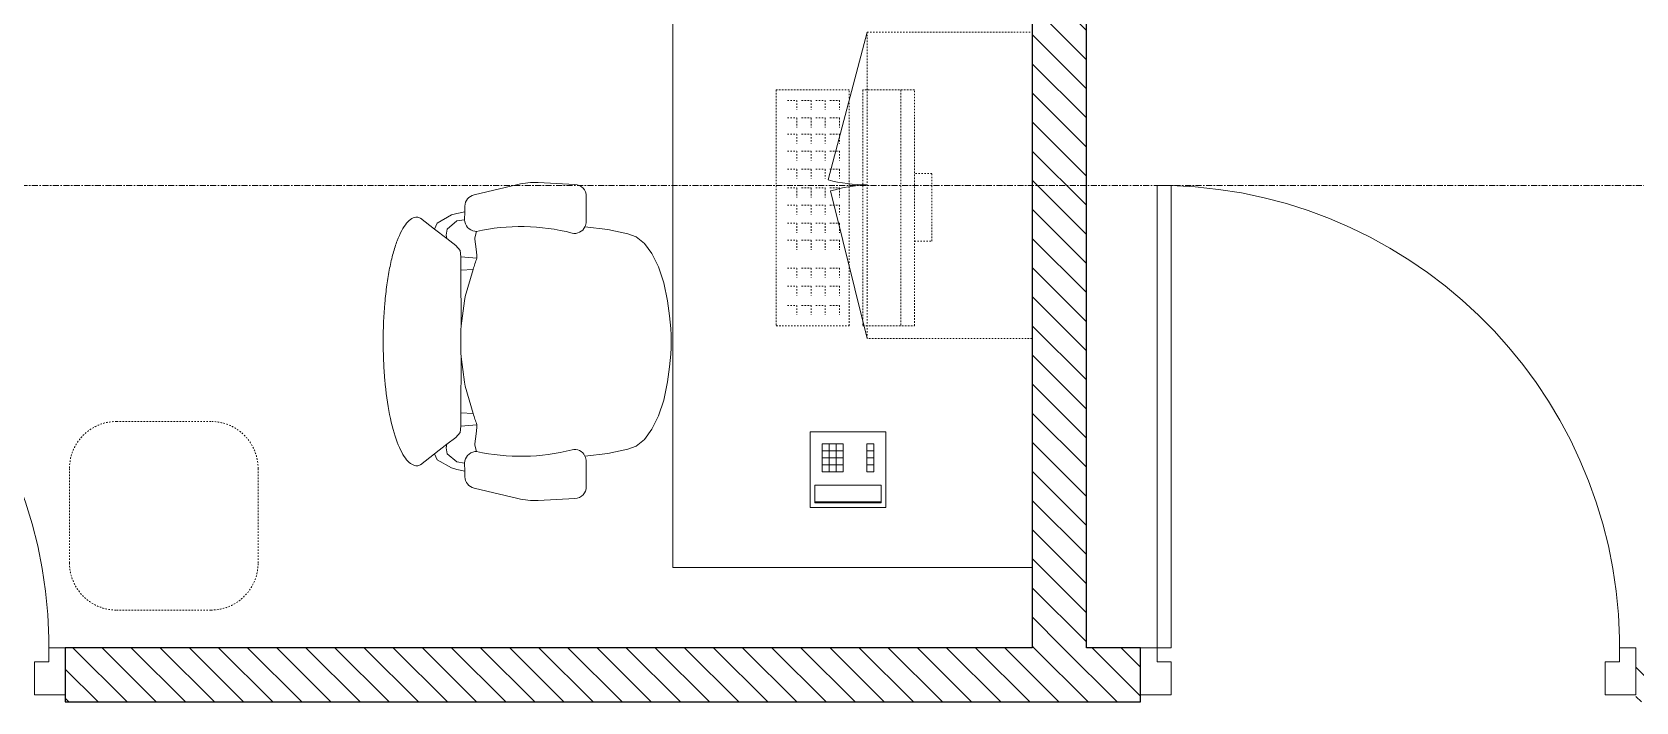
# Model space of a CAD drawing. Header units: millimetres. Extents: x -25222 to 91371, y -63339 to 20835.
# Drawn here: x -870 to 2530, y -50484 to -49063 of the extents above; entities that cross this region are included whole.
import ezdxf

# ---------------------------------------------------------------- set-up
doc = ezdxf.new("R2010")
doc.units = ezdxf.units.MM
for name, pattern in [('Dash', [6.35, 3.175, -3.175]), ('Dash_2_', [6.35, 3.175, -3.175]), ('Grid Line', [22.225, 12.7, -3.175, 3.175, -3.175])]:
    doc.linetypes.add(name, pattern=pattern)
for name, color, linetype, lineweight in [('A-DOOR', 31, 'Continuous', 5), ('A-DOOR-FRAM', 31, 'Continuous', 5), ('A-WALL', 113, 'Continuous', 5), ('A-WALL-PATT', 111, 'Continuous', 25), ('E-COMM', 2, 'Continuous', 5), ('I-FURN', 30, 'Continuous', 5), ('Q-CASE', 31, 'Continuous', 5), ('Q-CASE-HDLN', 31, 'Dash_2_', 5), ('Q-SPCQ', 91, 'Continuous', 5), ('S-GRID', 1, 'Continuous', 9)]:
    doc.layers.add(name, color=color, linetype=linetype, lineweight=lineweight)
pattern_1 = [(315, (14219.89, -54691.457), (30.86945, 30.86945), [])]

# ---------------------------------------------------------------- blocks, each defined once
blk = doc.blocks.new('CUPBOARD_wall_mount_double_door_adj_shelves - FIJO-146 _waterproof_-3240680-4_ FOURTH FLOOR - GA PLAN')
at = {"layer": 'Q-CASE', "color": 53, "lineweight": 9}
for p, q in [((-280.3, -350), (33.1, -432.8)), ((369.7, -350), (56.6, -427.4))]:
    blk.add_line(p, q, dxfattribs=at)
for centre, radius, start, end in [((-281.6, -350), 325.4, 345.2644, 0), ((370.7, -335.9), 327.2, 182.4639, 196.2382)]:
    blk.add_arc(centre, radius, start, end, dxfattribs=at)
at = {"layer": 'Q-CASE-HDLN', "color": 53, "linetype": 'Dash', "lineweight": 9}
for p, q in [((-280.3, -350), (-280.3, 0)), ((-280.3, 0), (369.7, 0)), ((369.7, 0), (369.7, -350)), ((369.7, -350), (-280.3, -350))]:
    blk.add_line(p, q, dxfattribs=at)
blk = doc.blocks.new('HermanMiller_Seating_AE11_Aeron_WorkChair - Std Tlt Adj Arms FabPds Size A-438281-4_ FOURTH FLOOR - GA PLAN')
at = {"layer": 'I-FURN', "color": 53, "lineweight": 9}
for p, q in [((-96.8, 310.9), (-3.8, 333)), ((39.3, 337), (117.2, 333)), ((141.3, 307.6), (141.3, 254.8)), ((-133.3, 271.4), (-116.6, 274.8)), ((-116.6, 274.8), (-117, 258.1)), ((-116.6, 274.8), (-116.3, 286.7)), ((-210.6, 261.4), (-180.3, 238.1)), ((-180.3, 238.1), (-174.6, 250.8)), ((-180.3, 238.1), (-154.1, 218)), ((-174.6, 250.8), (-144.5, 268.2)), ((-154, 238.1), (-155.6, 225.4)), ((-133.3, 255.5), (-154, 238.1)), ((-144.5, 268.2), (-133.3, 271.4)), ((-117, 258.1), (-133.3, 255.5)), ((138.4, 243), (187.1, 237.6)), ((-155.6, 225.4), (-154.1, 218)), ((-154.1, 218), (-135.1, 203.5)), ((-95, 219.8), (-91.7, 233.4)), ((-95, 216.8), (-95, 219.8)), ((-92.1, 196), (-95, 216.8)), ((187.1, 237.6), (229.2, 228.4)), ((229.2, 228.4), (247.2, 222.1)), ((247.2, 222.1), (264.4, 207.9)), ((264.4, 207.9), (280.2, 186.3)), ((-135.1, 203.5), (-126.2, 193.1)), ((-126.2, 193.1), (-124.7, 179.7)), ((-124.7, 179.7), (-124.6, 151.4)), ((-124.7, 179.7), (-90.6, 176.6)), ((-90.6, 182.7), (-92.1, 196)), ((-90.6, 176.6), (-90.6, 182.7)), ((280.2, 186.3), (294, 158.1)), ((-98.7, 152.9), (-124.6, 151.4)), ((-124.6, 151.4), (-124.1, 32.9)), ((-115.8, 95), (-98.7, 152.9)), ((294, 158.1), (305.3, 124.2)), ((305.3, 124.2), (313.7, 86)), ((-124.1, 32.9), (-117.3, 86.1)), ((-117.3, 86.1), (-115.8, 95)), ((313.7, 86), (317.7, 54.1)), ((-124.1, -32.9), (-124.6, -151.4)), ((-117.3, -86.1), (-124.1, -32.9)), ((317.7, -54.1), (313.7, -86)), ((-115.8, -95), (-117.3, -86.1)), ((-98.7, -152.9), (-115.8, -95)), ((313.7, -86), (305.3, -124.2)), ((305.3, -124.2), (294, -158.1)), ((-124.7, -179.7), (-124.6, -151.4)), ((-124.6, -151.4), (-98.7, -152.9)), ((294, -158.1), (280.2, -186.3)), ((-135.1, -203.5), (-154.1, -218)), ((-126.2, -193.1), (-135.1, -203.5)), ((-124.7, -179.7), (-126.2, -193.1)), ((-90.6, -176.6), (-124.7, -179.7)), ((-95, -216.8), (-92.1, -196)), ((-92.1, -196), (-90.6, -182.7)), ((-90.6, -182.7), (-90.6, -176.6)), ((280.2, -186.3), (264.4, -207.9)), ((-180.3, -238.1), (-154.1, -218)), ((-154.1, -218), (-155.6, -225.4)), ((-155.6, -225.4), (-154, -238.1)), ((-95, -219.8), (-95, -216.8)), ((-91.7, -233.4), (-95, -219.8)), ((187.1, -237.6), (138.4, -243)), ((229.2, -228.4), (187.1, -237.6)), ((247.2, -222.1), (229.2, -228.4)), ((264.4, -207.9), (247.2, -222.1)), ((-180.3, -238.1), (-210.6, -261.4)), ((-174.6, -250.8), (-180.3, -238.1)), ((-144.5, -268.2), (-174.6, -250.8)), ((-154, -238.1), (-133.3, -255.5)), ((-133.3, -271.4), (-144.5, -268.2)), ((-133.3, -255.5), (-117, -258.1)), ((-116.6, -274.8), (-133.3, -271.4)), ((-116.6, -274.8), (-117, -258.1)), ((141.3, -254.8), (141.3, -307.6)), ((-116.3, -286.7), (-116.6, -274.8)), ((-3.8, -333), (-96.8, -310.9)), ((117.2, -333), (39.3, -337))]:
    blk.add_line(p, q, dxfattribs=at)
for centre, radius, start, end in [((-90.9, 286.2), 25.4, 103.3925, 178.698), ((31.5, 184.8), 152.4, 87.0643, 103.3925), ((115.9, 307.6), 25.4, 0, 87.0643), ((-217.6, 252.3), 11.4, 52.4809, 89.3775), ((-91.6, 258.8), 25.4, 181.636, 262.725), ((2.2, -197.8), 441.3, 75.7341, 102.2737), ((116.8, 252.9), 23.8, 255.7341, 335.4422), ((115.9, 254.8), 25.4, 332.4862, 0), ((-91.6, 258.8), 25.4, 262.725, 269.798), ((456.9, -25.1), 583.5, 159.7776, 162.2357), ((-110.7, 0), 431.8, 352.8004, 7.1996), ((698.9, 0), 823.7, 177.709, 182.291), ((456.9, 25.1), 583.5, 197.7643, 200.2224), ((-91.6, -258.8), 25.4, 97.275, 178.364), ((-91.6, -258.8), 25.4, 90.202, 97.275), ((2.2, 197.8), 441.3, 257.7263, 284.2659), ((116.8, -252.9), 23.8, 24.5578, 104.2659), ((-217.6, -252.3), 11.4, 270.6225, 307.5191), ((115.9, -254.8), 25.4, 0, 27.5138), ((-90.9, -286.2), 25.4, 181.302, 256.6075), ((31.5, -184.8), 152.4, 256.6075, 272.9357), ((115.9, -307.6), 25.4, 272.9357, 0)]:
    blk.add_arc(centre, radius, start, end, dxfattribs=at)
blk.add_open_spline([(-217.5, -263.8), (-221.3, -263.8), (-228.7, -261.6), (-243.5, -248.7), (-260.4, -216.9), (-276.6, -157.6), (-285.3, -95.3), (-288.8, -41.4), (-290, 13.8), (-287.6, 69), (-281.8, 120.2), (-275.9, 155.7), (-268.5, 187.3), (-259.9, 214.3), (-250.3, 236), (-239.8, 251.9), (-228.7, 261.6), (-221.3, 263.8), (-217.5, 263.8)], degree=3, knots=[-1, -1, -1, -1, -0.95, -0.9, -0.8, -0.7, -0.6, -0.55, -0.5, -0.4, -0.35, -0.3, -0.25, -0.2, -0.15, -0.1, -0.05, 0, 0, 0, 0], dxfattribs=at)
blk = doc.blocks.new('COMPUTER_desktop - ITNE-007-356155-4_ FOURTH FLOOR - GA PLAN')
at = {"layer": 'Q-SPCQ', "color": 53, "linetype": 'Dash', "lineweight": 9}
for p, q in [((-323.1, 175), (-323.1, 138)), ((-179.5, 175), (-323.1, 175)), ((-179.5, 138), (-179.5, 175)), ((-500, 138), (-500, 29)), ((0, 138), (-500, 138)), ((0, 29), (0, 138)), ((-500, 109), (0, 109)), ((-500, 29), (0, 29)), ((0, 0), (-500, 0)), ((-500, 0), (-500, -155)), ((0, 0), (-500, 0)), ((0, -155), (0, 0)), ((-478, -41), (-478, -21)), ((-478, -21), (-458, -21)), ((-440.8, -41), (-440.8, -21)), ((-440.8, -21), (-420.8, -21)), ((-406.5, -41), (-406.5, -21)), ((-406.5, -21), (-386.5, -21)), ((-370.5, -41), (-370.5, -21)), ((-370.5, -21), (-350.5, -21)), ((-332.1, -41), (-332.1, -21)), ((-332.1, -21), (-312.1, -21)), ((-292.3, -41), (-292.3, -21)), ((-292.3, -21), (-272.3, -21)), ((-255.8, -41), (-255.8, -21)), ((-255.8, -21), (-235.8, -21)), ((-217.3, -41), (-217.3, -21)), ((-217.3, -21), (-197.3, -21)), ((-181.4, -41), (-181.4, -21)), ((-181.4, -21), (-161.4, -21)), ((-122.2, -41), (-122.2, -21)), ((-122.2, -21), (-102.2, -21)), ((-84.2, -41), (-84.2, -21)), ((-84.2, -21), (-64.2, -21)), ((-43.2, -41), (-43.2, -21)), ((-43.2, -21), (-23.2, -21)), ((-478, -71), (-478, -51)), ((-478, -51), (-458, -51)), ((-440.8, -71), (-440.8, -51)), ((-440.8, -51), (-420.8, -51)), ((-406.5, -71), (-406.5, -51)), ((-406.5, -51), (-386.5, -51)), ((-370.5, -71), (-370.5, -51)), ((-370.5, -51), (-350.5, -51)), ((-332.1, -71), (-332.1, -51)), ((-332.1, -51), (-312.1, -51)), ((-292.3, -71), (-292.3, -51)), ((-292.3, -51), (-272.3, -51)), ((-255.8, -71), (-255.8, -51)), ((-255.8, -51), (-235.8, -51)), ((-217.3, -71), (-217.3, -51)), ((-217.3, -51), (-197.3, -51)), ((-181.4, -71), (-181.4, -51)), ((-181.4, -51), (-161.4, -51)), ((-122.2, -71), (-122.2, -51)), ((-122.2, -51), (-102.2, -51)), ((-84.2, -71), (-84.2, -51)), ((-84.2, -51), (-64.2, -51)), ((-43.2, -71), (-43.2, -51)), ((-43.2, -51), (-23.2, -51)), ((-478, -101), (-478, -81)), ((-478, -81), (-458, -81)), ((-440.8, -101), (-440.8, -81)), ((-440.8, -81), (-420.8, -81)), ((-406.5, -101), (-406.5, -81)), ((-406.5, -81), (-386.5, -81)), ((-370.5, -101), (-370.5, -81)), ((-370.5, -81), (-350.5, -81)), ((-332.1, -101), (-332.1, -81)), ((-332.1, -81), (-312.1, -81)), ((-292.3, -101), (-292.3, -81)), ((-292.3, -81), (-272.3, -81)), ((-255.8, -101), (-255.8, -81)), ((-255.8, -81), (-235.8, -81)), ((-217.3, -101), (-217.3, -81)), ((-217.3, -81), (-197.3, -81)), ((-181.4, -101), (-181.4, -81)), ((-181.4, -81), (-161.4, -81)), ((-122.2, -101), (-122.2, -81)), ((-122.2, -81), (-102.2, -81)), ((-84.2, -101), (-84.2, -81)), ((-84.2, -81), (-64.2, -81)), ((-43.2, -101), (-43.2, -81)), ((-43.2, -81), (-23.2, -81)), ((-478, -131), (-478, -111)), ((-478, -111), (-458, -111)), ((-440.8, -131), (-440.8, -111)), ((-440.8, -111), (-420.8, -111)), ((-406.5, -131), (-406.5, -111)), ((-406.5, -111), (-386.5, -111)), ((-370.5, -131), (-370.5, -111)), ((-370.5, -111), (-350.5, -111)), ((-332.1, -131), (-332.1, -111)), ((-332.1, -111), (-312.1, -111)), ((-292.3, -131), (-292.3, -111)), ((-292.3, -111), (-272.3, -111)), ((-255.8, -131), (-255.8, -111)), ((-255.8, -111), (-235.8, -111)), ((-217.3, -131), (-217.3, -111)), ((-217.3, -111), (-197.3, -111)), ((-181.4, -131), (-181.4, -111)), ((-181.4, -111), (-161.4, -111)), ((-122.2, -131), (-122.2, -111)), ((-122.2, -111), (-102.2, -111)), ((-84.2, -131), (-84.2, -111)), ((-84.2, -111), (-64.2, -111)), ((-43.2, -131), (-43.2, -111)), ((-43.2, -111), (-23.2, -111)), ((-500, -155), (0, -155))]:
    blk.add_line(p, q, dxfattribs=at)
blk = doc.blocks.new('TELEPHONE_handset2 - ITNE-049-373772-4_ FOURTH FLOOR - GA PLAN')
at = {"layer": 'E-COMM', "color": 53, "lineweight": 9}
for p, q in [((-80, -80), (-80, 80)), ((80, 80), (-80, 80)), ((80, 80), (80, -80)), ((-55, 55.1), (-10, 55.1)), ((-55, -4.7), (-55, 55.1)), ((-55, 40.1), (-10, 40.1)), ((-40, -4.7), (-40, 55.1)), ((-25, -4.7), (-25, 55.1)), ((-10, -4.7), (-10, 55.1)), ((40, 55.1), (55, 55.1)), ((40, 55.1), (40, -4.7)), ((40, 40.1), (55, 40.1)), ((55, 55.1), (55, -4.7)), ((-55, 25.2), (-10, 25.2)), ((-55, 10.2), (-10, 10.2)), ((40, 25.2), (55, 25.2)), ((40, 10.2), (55, 10.2)), ((-70, -33.2), (-70, -68.1)), ((70, -33.2), (-70, -33.2)), ((-55, -4.7), (-10, -4.7)), ((40, -4.7), (55, -4.7)), ((70, -68.1), (70, -33.2)), ((80, -80), (-80, -80)), ((-70, -68.1), (70, -68.1)), ((-70, -68.1), (-70, -70)), ((70, -70), (-70, -70)), ((70, -68.1), (70, -70))]:
    blk.add_line(p, q, dxfattribs=at)
blk = doc.blocks.new('STOOL_adj_mobile - FQBS-052-356158-4_ FOURTH FLOOR - GA PLAN')
at = {"layer": 'I-FURN', "color": 53, "linetype": 'Dash', "lineweight": 9}
for p, q in [((-150, 490), (-350, 490)), ((-450, 390), (-450, 190)), ((-50, 190), (-50, 390)), ((-350, 90), (-150, 90))]:
    blk.add_line(p, q, dxfattribs=at)
for centre, start, end in [((-350, 390), 90, 180), ((-150, 390), 360, 90), ((-350, 190), 180, 270), ((-150, 190), 270, 360)]:
    blk.add_arc(centre, 100, start, end, dxfattribs=at)
blk = doc.blocks.new('Steelcase_Studio_HeightAdjustableDesk_SlimLeg - 72W-V87-4_ FOURTH FLOOR - GA PLAN')
at = {"layer": 'I-FURN', "color": 53, "lineweight": 9}
for p, q in [((1828.8, 0), (0, 0)), ((0, 0), (0, -762))]:
    blk.add_line(p, q, dxfattribs=at)
blk = doc.blocks.new('MM-HOSPITAL A_B BLOCK 2022_05_19_Interiors_rvt-1-4_ FOURTH FLOOR - GA PLAN')
at = {"color": 53, "lineweight": 9}
for name, p, rotation in [('Steelcase_Studio_HeightAdjustableDesk_SlimLeg - 72W-V87-4_ FOURTH FLOOR - GA PLAN', (488.1, -50198.7), 89.9999999999984), ('CUPBOARD_wall_mount_double_door_adj_shelves - FIJO-146 _waterproof_-3240680-4_ FOURTH FLOOR - GA PLAN', (1250.1, -49343.6), 269.9999999999978), ('COMPUTER_desktop - ITNE-007-356155-4_ FOURTH FLOOR - GA PLAN', (862.4, -49686.1), 269.9999999999992), ('STOOL_adj_mobile - FQBS-052-356158-4_ FOURTH FLOOR - GA PLAN', (-840.9, -49799), 180)]:
    blk.add_blockref(name, p, dxfattribs=dict(at, rotation=rotation))
for name, p in [('HermanMiller_Seating_AE11_Aeron_WorkChair - Std Tlt Adj Arms FabPds Size A-438281-4_ FOURTH FLOOR - GA PLAN', (163.6, -49719.3)), ('TELEPHONE_handset2 - ITNE-049-373772-4_ FOURTH FLOOR - GA PLAN', (859.7, -49991.2))]:
    blk.add_blockref(name, p, dxfattribs=at)
blk = doc.blocks.new('DC_SglFl-W-Int - D _1_05-7333192-4_ FOURTH FLOOR - GA PLAN')
at = {"layer": 'A-DOOR'}
for p, q in [((460, -57.5), (460, -1037.5)), ((490, -57.5), (460, -57.5)), ((490, -1037.5), (490, -57.5)), ((460, -1037.5), (490, -1037.5))]:
    blk.add_line(p, q, dxfattribs=at)
blk.add_arc((490, -57.5), 980.5, 178.2466, 268.2466, dxfattribs=at)
at = {"layer": 'A-DOOR-FRAM'}
for p, q in [((-525, 42.5), (-525, -57.5)), ((-460, 42.5), (-525, 42.5)), ((-460, -27.5), (-460, 42.5)), ((460, 42.5), (460, -27.5)), ((525, 42.5), (460, 42.5)), ((525, -57.5), (525, 42.5)), ((-490, -27.5), (-460, -27.5)), ((-490, -27.5), (-490, -57.5)), ((460, -27.5), (490, -27.5)), ((490, -27.5), (490, -57.5)), ((-525, -57.5), (-490, -57.5)), ((490, -57.5), (525, -57.5))]:
    blk.add_line(p, q, dxfattribs=at)

msp = doc.modelspace()

# ---------------------------------------------------------------- hatches: boundary and pattern name
at = {"layer": 'A-WALL-PATT', "lineweight": 5}
h = msp.add_hatch(dxfattribs=at)
h.set_pattern_fill('FP_1', color=9, style=0, pattern_type=2)
h.set_pattern_definition(pattern_1)
h.paths.add_polyline_path([(1250.1, -50368.7), (1365.1, -50368.7), (1365.1, -46368.7), (1250.1, -46368.7), (1250.1, -50186.8)], flags=0)
h = msp.add_hatch(dxfattribs=at)
h.set_pattern_fill('FP_1', color=9, style=0, pattern_type=2)
h.set_pattern_definition(pattern_1)
h.paths.add_polyline_path([(4913.2, -50483.7), (5920.1, -50483.7), (5920.1, -50368.7), (2530.1, -50368.7), (2530.1, -50483.7), (4198.2, -50483.7)], flags=0)
h.paths.add_polyline_path([(1480.1, -50483.7), (1480.1, -50368.7), (-799.9, -50368.7), (-799.9, -50483.7), (1365.1, -50483.7)], flags=0)
h.paths.add_polyline_path([(-3147.3, -50483.7), (-1849.9, -50483.7), (-1849.9, -50368.7), (-5184.9, -50368.7), (-5184.9, -50483.7), (-3326.9, -50483.7)], flags=0)
h.paths.add_polyline_path([(-6234.9, -50483.7), (-6234.9, -50368.7), (-6349.9, -50368.7), (-6349.9, -50483.7)], flags=0)

# ---------------------------------------------------------------- linework, layer by layer
at = {"layer": 'A-WALL', "lineweight": 25}
for p, q in [((1250.1, -46368.7), (1250.1, -50368.7)), ((1365.1, -50368.7), (1365.1, -46368.7)), ((1250.1, -50368.7), (-799.9, -50368.7)), ((-799.9, -50368.7), (-799.9, -50483.7)), ((1480.1, -50368.7), (1365.1, -50368.7)), ((1480.1, -50483.7), (1480.1, -50368.7)), ((-799.9, -50483.7), (1480.1, -50483.7))]:
    msp.add_line(p, q, dxfattribs=at)
at = {"layer": 'S-GRID', "linetype": 'Grid Line'}
msp.add_line((-24562.2, -49388.7), (90711.2, -49388.7), dxfattribs=at)

# ---------------------------------------------------------------- block references
at = {"lineweight": 5}
msp.add_blockref('MM-HOSPITAL A_B BLOCK 2022_05_19_Interiors_rvt-1-4_ FOURTH FLOOR - GA PLAN', (0, 0), dxfattribs=at)
at = {"layer": 'A-DOOR', "rotation": 180}
for p in [(-1324.9, -50426.2), (2005.1, -50426.2)]:
    msp.add_blockref('DC_SglFl-W-Int - D _1_05-7333192-4_ FOURTH FLOOR - GA PLAN', p, dxfattribs=at)

doc.saveas('drawing.dxf')
